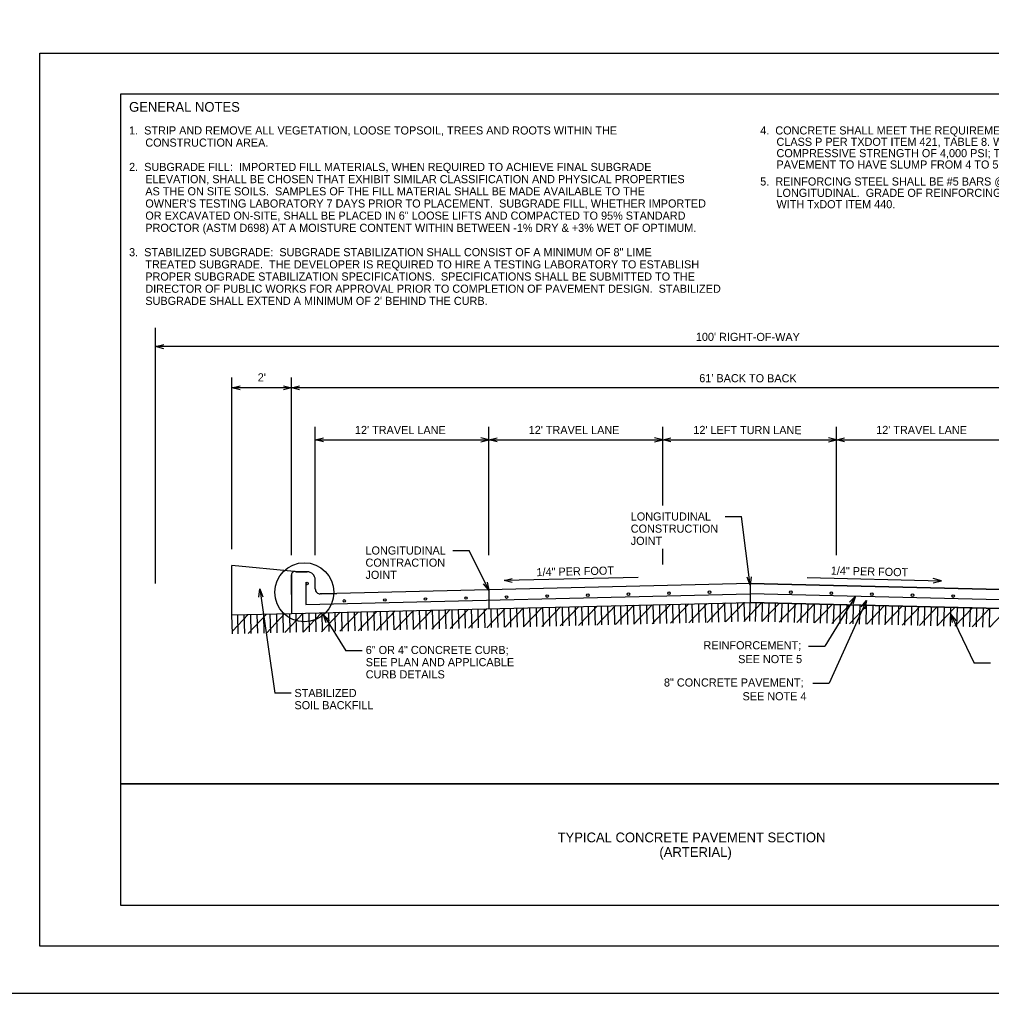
# Model space of a CAD drawing. Extents: x 2082681.6 to 2082717.6, y 13331273.8 to 13331297.8.
# Drawn here: x 2082699.6 to 2082711.57, y 13331273.82 to 13331285.82 of the extents above; entities that cross this region are included whole.
import ezdxf

# ---------------------------------------------------------------- set-up
doc = ezdxf.new("R2010")
doc.units = 0
for name, color, linetype in [('Default', 7, 'Continuous'), ('Detail', 7, 'Continuous'), ('Detail Label', 7, 'Continuous'), ('Non-Print', 7, 'Continuous'), ('Sheet Title Block', 7, 'Continuous')]:
    doc.layers.add(name, color=color, linetype=linetype)

msp = doc.modelspace()

# ---------------------------------------------------------------- linework, layer by layer
at = {"layer": 'Default'}
msp.add_lwpolyline([(2082681.601, 13331297.82), (2082717.601, 13331297.82), (2082717.601, 13331273.82), (2082681.601, 13331273.82)], close=True, dxfattribs=at)
at = {"layer": 'Detail'}
for p, q in [((2082702.218, 13331278.484), (2082702.218, 13331279.092)), ((2082702.985, 13331279.017), (2082702.218, 13331279.092)), ((2082702.951, 13331278.735), (2082702.951, 13331278.978)), ((2082702.951, 13331278.978), (2082702.951, 13331278.735)), ((2082703.005, 13331279.016), (2082703.144, 13331279.016)), ((2082703.144, 13331279.016), (2082703.005, 13331279.016)), ((2082703.129, 13331278.886), (2082703.13, 13331278.613)), ((2082703.244, 13331278.804), (2082703.244, 13331278.916)), ((2082703.244, 13331278.804), (2082703.244, 13331278.916)), ((2082708.601, 13331278.871), (2082703.509, 13331278.749)), ((2082708.601, 13331278.871), (2082703.509, 13331278.749)), ((2082713.693, 13331278.749), (2082708.601, 13331278.871)), ((2082708.601, 13331278.871), (2082713.693, 13331278.749)), ((2082702.951, 13331278.735), (2082702.951, 13331278.502)), ((2082702.951, 13331278.735), (2082702.951, 13331278.502)), ((2082703.13, 13331278.613), (2082708.601, 13331278.745)), ((2082703.305, 13331278.744), (2082703.509, 13331278.749)), ((2082703.509, 13331278.749), (2082703.305, 13331278.744)), ((2082714.073, 13331278.613), (2082708.601, 13331278.745)), ((2082702.951, 13331278.502), (2082708.601, 13331278.638)), ((2082702.951, 13331278.502), (2082708.601, 13331278.638)), ((2082705.357, 13331278.326), (2082705.585, 13331278.565)), ((2082705.415, 13331278.328), (2082705.409, 13331278.561)), ((2082705.495, 13331278.33), (2082705.489, 13331278.563)), ((2082705.575, 13331278.332), (2082705.569, 13331278.565)), ((2082705.583, 13331278.332), (2082705.811, 13331278.571)), ((2082705.655, 13331278.334), (2082705.649, 13331278.567)), ((2082705.735, 13331278.335), (2082705.729, 13331278.569)), ((2082705.809, 13331278.337), (2082706.037, 13331278.576)), ((2082705.815, 13331278.337), (2082705.809, 13331278.571)), ((2082705.894, 13331278.339), (2082705.889, 13331278.573)), ((2082705.974, 13331278.341), (2082705.969, 13331278.575)), ((2082706.036, 13331278.343), (2082706.263, 13331278.582)), ((2082706.054, 13331278.343), (2082706.049, 13331278.577)), ((2082706.134, 13331278.345), (2082706.129, 13331278.579)), ((2082706.214, 13331278.347), (2082706.209, 13331278.58)), ((2082706.262, 13331278.348), (2082706.49, 13331278.587)), ((2082706.294, 13331278.349), (2082706.289, 13331278.582)), ((2082706.374, 13331278.351), (2082706.369, 13331278.584)), ((2082706.454, 13331278.353), (2082706.449, 13331278.586)), ((2082706.488, 13331278.354), (2082706.716, 13331278.593)), ((2082706.534, 13331278.355), (2082706.529, 13331278.588)), ((2082706.614, 13331278.357), (2082706.609, 13331278.59)), ((2082706.694, 13331278.359), (2082706.689, 13331278.592)), ((2082706.714, 13331278.359), (2082706.942, 13331278.598)), ((2082706.774, 13331278.361), (2082706.769, 13331278.594)), ((2082706.854, 13331278.362), (2082706.849, 13331278.596)), ((2082706.934, 13331278.364), (2082706.929, 13331278.598)), ((2082706.941, 13331278.365), (2082707.168, 13331278.604)), ((2082707.014, 13331278.366), (2082707.009, 13331278.6)), ((2082707.094, 13331278.368), (2082707.089, 13331278.602)), ((2082707.167, 13331278.37), (2082707.395, 13331278.609)), ((2082707.174, 13331278.37), (2082707.168, 13331278.604)), ((2082707.254, 13331278.372), (2082707.248, 13331278.605)), ((2082707.334, 13331278.374), (2082707.328, 13331278.607)), ((2082707.393, 13331278.375), (2082707.621, 13331278.614)), ((2082707.414, 13331278.376), (2082707.408, 13331278.609)), ((2082707.494, 13331278.378), (2082707.488, 13331278.611)), ((2082707.574, 13331278.38), (2082707.568, 13331278.613)), ((2082707.619, 13331278.381), (2082707.847, 13331278.62)), ((2082707.654, 13331278.382), (2082707.648, 13331278.615)), ((2082707.734, 13331278.384), (2082707.728, 13331278.617)), ((2082707.814, 13331278.386), (2082707.808, 13331278.619)), ((2082707.845, 13331278.386), (2082708.073, 13331278.625)), ((2082707.894, 13331278.387), (2082707.888, 13331278.621)), ((2082707.974, 13331278.389), (2082707.968, 13331278.623)), ((2082708.054, 13331278.391), (2082708.048, 13331278.625)), ((2082708.072, 13331278.392), (2082708.299, 13331278.631)), ((2082708.134, 13331278.393), (2082708.128, 13331278.627)), ((2082708.214, 13331278.395), (2082708.208, 13331278.629)), ((2082708.294, 13331278.397), (2082708.288, 13331278.631)), ((2082708.298, 13331278.397), (2082708.526, 13331278.636)), ((2082708.374, 13331278.399), (2082708.368, 13331278.632)), ((2082708.454, 13331278.401), (2082708.448, 13331278.634)), ((2082708.524, 13331278.403), (2082708.745, 13331278.635)), ((2082708.534, 13331278.403), (2082708.528, 13331278.64)), ((2082708.595, 13331278.405), (2082708.601, 13331278.638)), ((2082708.601, 13331278.638), (2082714.251, 13331278.502)), ((2082714.251, 13331278.502), (2082708.601, 13331278.638)), ((2082708.668, 13331278.403), (2082708.674, 13331278.636)), ((2082708.743, 13331278.401), (2082708.961, 13331278.629)), ((2082708.748, 13331278.401), (2082708.754, 13331278.634)), ((2082708.828, 13331278.399), (2082708.834, 13331278.632)), ((2082708.908, 13331278.397), (2082708.914, 13331278.631)), ((2082708.96, 13331278.396), (2082709.177, 13331278.624)), ((2082708.988, 13331278.395), (2082708.994, 13331278.629)), ((2082709.068, 13331278.393), (2082709.074, 13331278.627)), ((2082709.148, 13331278.391), (2082709.154, 13331278.625)), ((2082709.176, 13331278.391), (2082709.393, 13331278.619)), ((2082709.228, 13331278.389), (2082709.234, 13331278.623)), ((2082709.308, 13331278.387), (2082709.314, 13331278.621)), ((2082709.388, 13331278.386), (2082709.394, 13331278.619)), ((2082709.392, 13331278.385), (2082709.609, 13331278.614)), ((2082709.468, 13331278.384), (2082709.474, 13331278.617)), ((2082709.548, 13331278.382), (2082709.554, 13331278.615)), ((2082709.608, 13331278.38), (2082709.825, 13331278.609)), ((2082709.628, 13331278.38), (2082709.634, 13331278.613)), ((2082709.708, 13331278.378), (2082709.714, 13331278.611)), ((2082709.788, 13331278.376), (2082709.794, 13331278.609)), ((2082709.824, 13331278.375), (2082710.041, 13331278.603)), ((2082709.868, 13331278.374), (2082709.874, 13331278.607)), ((2082709.948, 13331278.372), (2082709.954, 13331278.605)), ((2082710.028, 13331278.37), (2082710.034, 13331278.604)), ((2082710.04, 13331278.37), (2082710.257, 13331278.598)), ((2082710.108, 13331278.368), (2082710.114, 13331278.602)), ((2082710.188, 13331278.366), (2082710.194, 13331278.6)), ((2082710.256, 13331278.365), (2082710.473, 13331278.593)), ((2082710.268, 13331278.364), (2082710.274, 13331278.598)), ((2082710.348, 13331278.362), (2082710.353, 13331278.596)), ((2082710.428, 13331278.361), (2082710.433, 13331278.594)), ((2082710.472, 13331278.359), (2082710.69, 13331278.588)), ((2082710.508, 13331278.359), (2082710.513, 13331278.592)), ((2082710.588, 13331278.357), (2082710.593, 13331278.59)), ((2082710.668, 13331278.355), (2082710.673, 13331278.588)), ((2082710.688, 13331278.354), (2082710.906, 13331278.583)), ((2082710.748, 13331278.353), (2082710.753, 13331278.586)), ((2082710.828, 13331278.351), (2082710.833, 13331278.584)), ((2082710.904, 13331278.349), (2082711.122, 13331278.577)), ((2082710.908, 13331278.349), (2082710.913, 13331278.582)), ((2082710.988, 13331278.347), (2082710.993, 13331278.58)), ((2082711.068, 13331278.345), (2082711.073, 13331278.579)), ((2082711.12, 13331278.344), (2082711.338, 13331278.572)), ((2082711.148, 13331278.343), (2082711.153, 13331278.577)), ((2082711.228, 13331278.341), (2082711.233, 13331278.575)), ((2082711.308, 13331278.339), (2082711.313, 13331278.573)), ((2082711.336, 13331278.339), (2082711.554, 13331278.567)), ((2082711.388, 13331278.337), (2082711.393, 13331278.571)), ((2082711.468, 13331278.335), (2082711.473, 13331278.569)), ((2082711.548, 13331278.334), (2082711.553, 13331278.567)), ((2082711.552, 13331278.333), (2082711.77, 13331278.562)), ((2082702.218, 13331278.484), (2082702.951, 13331278.502)), ((2082702.223, 13331278.251), (2082702.218, 13331278.484)), ((2082702.223, 13331278.284), (2082702.418, 13331278.489)), ((2082702.296, 13331278.253), (2082702.29, 13331278.486)), ((2082702.376, 13331278.255), (2082702.37, 13331278.488)), ((2082702.416, 13331278.256), (2082702.644, 13331278.495)), ((2082702.455, 13331278.256), (2082702.45, 13331278.49)), ((2082702.535, 13331278.258), (2082702.53, 13331278.492)), ((2082702.615, 13331278.26), (2082702.61, 13331278.494)), ((2082702.643, 13331278.261), (2082702.87, 13331278.5)), ((2082702.695, 13331278.262), (2082702.69, 13331278.496)), ((2082702.775, 13331278.264), (2082702.77, 13331278.498)), ((2082702.855, 13331278.266), (2082702.85, 13331278.5)), ((2082702.869, 13331278.266), (2082703.097, 13331278.505)), ((2082702.935, 13331278.268), (2082702.93, 13331278.501)), ((2082703.015, 13331278.27), (2082703.01, 13331278.503)), ((2082703.095, 13331278.272), (2082703.09, 13331278.505)), ((2082703.095, 13331278.272), (2082703.323, 13331278.511)), ((2082703.175, 13331278.274), (2082703.17, 13331278.507)), ((2082703.255, 13331278.276), (2082703.25, 13331278.509)), ((2082703.321, 13331278.277), (2082703.549, 13331278.516)), ((2082703.335, 13331278.278), (2082703.33, 13331278.511)), ((2082703.415, 13331278.28), (2082703.41, 13331278.513)), ((2082703.495, 13331278.282), (2082703.49, 13331278.515)), ((2082703.547, 13331278.283), (2082703.775, 13331278.522)), ((2082703.575, 13331278.283), (2082703.57, 13331278.517)), ((2082703.655, 13331278.285), (2082703.65, 13331278.519)), ((2082703.735, 13331278.287), (2082703.729, 13331278.521)), ((2082703.774, 13331278.288), (2082704.001, 13331278.527)), ((2082703.815, 13331278.289), (2082703.809, 13331278.523)), ((2082703.895, 13331278.291), (2082703.889, 13331278.525)), ((2082703.975, 13331278.293), (2082703.969, 13331278.526)), ((2082704, 13331278.294), (2082704.228, 13331278.533)), ((2082704.055, 13331278.295), (2082704.049, 13331278.528)), ((2082704.135, 13331278.297), (2082704.129, 13331278.53)), ((2082704.215, 13331278.299), (2082704.209, 13331278.532)), ((2082704.226, 13331278.299), (2082704.454, 13331278.538)), ((2082704.295, 13331278.301), (2082704.289, 13331278.534)), ((2082704.375, 13331278.303), (2082704.369, 13331278.536)), ((2082704.455, 13331278.305), (2082704.449, 13331278.538)), ((2082704.452, 13331278.305), (2082704.68, 13331278.544)), ((2082704.535, 13331278.307), (2082704.529, 13331278.54)), ((2082704.615, 13331278.309), (2082704.609, 13331278.542)), ((2082704.678, 13331278.31), (2082704.906, 13331278.549)), ((2082704.695, 13331278.31), (2082704.689, 13331278.544)), ((2082704.775, 13331278.312), (2082704.769, 13331278.546)), ((2082704.855, 13331278.314), (2082704.849, 13331278.548)), ((2082704.905, 13331278.315), (2082705.132, 13331278.555)), ((2082704.935, 13331278.316), (2082704.929, 13331278.55)), ((2082705.015, 13331278.318), (2082705.009, 13331278.552)), ((2082705.095, 13331278.32), (2082705.089, 13331278.553)), ((2082705.131, 13331278.321), (2082705.359, 13331278.56)), ((2082705.175, 13331278.322), (2082705.169, 13331278.555)), ((2082705.255, 13331278.324), (2082705.249, 13331278.557)), ((2082705.335, 13331278.326), (2082705.329, 13331278.559))]:
    msp.add_line(p, q, dxfattribs=at)
for centre, radius in [((2082703.11, 13331278.763), 0.364), ((2082704.102, 13331278.668), 0.0159), ((2082704.601, 13331278.68), 0.0159), ((2082705.101, 13331278.692), 0.0159), ((2082705.601, 13331278.704), 0.0159), ((2082706.101, 13331278.716), 0.0159), ((2082706.601, 13331278.728), 0.0159), ((2082707.101, 13331278.74), 0.0159), ((2082707.601, 13331278.752), 0.0159), ((2082708.1, 13331278.764), 0.0159), ((2082709.102, 13331278.764), 0.0159), ((2082709.601, 13331278.752), 0.0159), ((2082710.101, 13331278.74), 0.0159), ((2082710.601, 13331278.728), 0.0159), ((2082711.101, 13331278.716), 0.0159), ((2082703.602, 13331278.656), 0.0159)]:
    msp.add_circle(centre, radius, dxfattribs=at)
for centre, radius, start, end in [((2082702.991, 13331278.978), 0.04, 70.2662, 180), ((2082702.991, 13331278.978), 0.04, 70.2662, 180), ((2082703.144, 13331278.916), 0.1, 0, 90), ((2082703.144, 13331278.916), 0.1, 360, 90), ((2082703.304, 13331278.804), 0.06, 180, 271.3845), ((2082703.304, 13331278.804), 0.06, 180, 271.3845)]:
    msp.add_arc(centre, radius, start, end, dxfattribs=at)
msp.add_ellipse((2082703.144, 13331278.87), major_axis=(0, -0.0163), ratio=0.750017, dxfattribs=at)
msp.add_ellipse((2082703.144, 13331278.87), major_axis=(0, -0.0163), ratio=0.750017, dxfattribs=at)
at = {"layer": 'Detail Label'}
for p, q in [((2082701.278, 13331278.871), (2082701.278, 13331282.021)), ((2082715.924, 13331281.789), (2082701.278, 13331281.789)), ((2082702.218, 13331279.295), (2082702.218, 13331281.411)), ((2082702.951, 13331279.222), (2082702.951, 13331281.411)), ((2082702.951, 13331281.28), (2082702.218, 13331281.28)), ((2082714.251, 13331281.28), (2082702.951, 13331281.28)), ((2082703.244, 13331279.222), (2082703.244, 13331280.803)), ((2082705.384, 13331279.222), (2082705.384, 13331280.803)), ((2082707.524, 13331279.834), (2082707.524, 13331280.803)), ((2082709.664, 13331279.222), (2082709.664, 13331280.803)), ((2082703.244, 13331280.642), (2082705.384, 13331280.642)), ((2082705.384, 13331280.642), (2082707.524, 13331280.642)), ((2082707.524, 13331280.642), (2082709.664, 13331280.642)), ((2082709.664, 13331280.642), (2082711.804, 13331280.642)), ((2082708.294, 13331279.698), (2082708.494, 13331279.698)), ((2082708.6, 13331278.851), (2082708.494, 13331279.698)), ((2082707.524, 13331279.107), (2082707.524, 13331279.298)), ((2082704.94, 13331279.278), (2082705.14, 13331279.278)), ((2082705.383, 13331278.787), (2082705.14, 13331279.278)), ((2082707.223, 13331278.946), (2082705.569, 13331278.906)), ((2082709.301, 13331278.944), (2082710.956, 13331278.904)), ((2082702.561, 13331278.804), (2082702.747, 13331277.522)), ((2082708.601, 13331278.871), (2082708.601, 13331278.638)), ((2082703.323, 13331278.741), (2082703.325, 13331278.745)), ((2082705.384, 13331278.794), (2082705.384, 13331278.561)), ((2082709.897, 13331278.714), (2082709.521, 13331278.101)), ((2082710.033, 13331278.662), (2082709.573, 13331277.643)), ((2082703.347, 13331278.486), (2082703.621, 13331278.043)), ((2082711.072, 13331278.489), (2082711.362, 13331277.89)), ((2082709.321, 13331278.101), (2082709.521, 13331278.101)), ((2082703.821, 13331278.043), (2082703.621, 13331278.043)), ((2082711.562, 13331277.89), (2082711.362, 13331277.89)), ((2082709.373, 13331277.643), (2082709.573, 13331277.643)), ((2082702.947, 13331277.522), (2082702.747, 13331277.522))]:
    msp.add_line(p, q, dxfattribs=at)
for points in [[(2082701.378, 13331281.764), (2082701.278, 13331281.789), (2082701.378, 13331281.814)], [(2082702.318, 13331281.255), (2082702.218, 13331281.28), (2082702.318, 13331281.305)], [(2082702.851, 13331281.305), (2082702.951, 13331281.28), (2082702.851, 13331281.255)], [(2082703.051, 13331281.255), (2082702.951, 13331281.28), (2082703.051, 13331281.305)], [(2082703.344, 13331280.617), (2082703.244, 13331280.642), (2082703.344, 13331280.667)], [(2082705.284, 13331280.617), (2082705.384, 13331280.642), (2082705.284, 13331280.667)], [(2082705.484, 13331280.617), (2082705.384, 13331280.642), (2082705.484, 13331280.667)], [(2082707.424, 13331280.617), (2082707.524, 13331280.642), (2082707.424, 13331280.667)], [(2082707.624, 13331280.617), (2082707.524, 13331280.642), (2082707.624, 13331280.667)], [(2082709.564, 13331280.617), (2082709.664, 13331280.642), (2082709.564, 13331280.667)], [(2082709.764, 13331280.617), (2082709.664, 13331280.642), (2082709.764, 13331280.667)], [(2082705.67, 13331278.883), (2082705.569, 13331278.906), (2082705.669, 13331278.933)], [(2082708.612, 13331278.954), (2082708.6, 13331278.851), (2082708.563, 13331278.948)], [(2082710.855, 13331278.881), (2082710.956, 13331278.904), (2082710.856, 13331278.931)], [(2082702.55, 13331278.701), (2082702.561, 13331278.804), (2082702.6, 13331278.708)], [(2082705.361, 13331278.887), (2082705.383, 13331278.787), (2082705.316, 13331278.865)], [(2082709.824, 13331278.642), (2082709.897, 13331278.714), (2082709.866, 13331278.615)], [(2082709.969, 13331278.582), (2082710.033, 13331278.662), (2082710.015, 13331278.561)], [(2082703.378, 13331278.388), (2082703.347, 13331278.486), (2082703.421, 13331278.415)], [(2082711.093, 13331278.389), (2082711.072, 13331278.489), (2082711.138, 13331278.41)]]:
    msp.add_lwpolyline(points, dxfattribs=at)
at = {"layer": 'Non-Print'}
msp.add_lwpolyline([(2082699.851, 13331285.403), (2082716.851, 13331285.403), (2082716.851, 13331274.403), (2082699.851, 13331274.403)], close=True, dxfattribs=at)
at = {"layer": 'Sheet Title Block'}
for points in [[(2082700.851, 13331284.903), (2082716.351, 13331284.903), (2082716.351, 13331276.403), (2082700.851, 13331276.403)], [(2082700.851, 13331276.403), (2082716.351, 13331276.403), (2082716.351, 13331274.903), (2082700.851, 13331274.903)]]:
    msp.add_lwpolyline(points, close=True, dxfattribs=at)

# ---------------------------------------------------------------- texts
at = {"layer": 'Detail Label'}
for s, height, p in [('GENERAL NOTES', 0.12, (2082700.951, 13331284.683)), ('4.  CONCRETE SHALL MEET THE REQUIREMENTS OF TxDOT ITEM 421 - HYDRAULIC CEMENT CONCRETE, ', 0.1, (2082708.725, 13331284.403)), ('CLASS P PER TXDOT ITEM 421, TABLE 8. WITH THE FOLLOWING MODIFICATIONS: MINIMUM 28 DAY ', 0.1, (2082708.925, 13331284.263)), ('COMPRESSIVE STRENGTH OF 4,000 PSI; TXDOT ITEM 421, TABLE 9 REQUIRES FORMED CONCRETE ', 0.1, (2082708.925, 13331284.123)), ('PAVEMENT TO HAVE SLUMP FROM 4 TO 5-1/2 INCHES AT THE POINT OF PLACEMENT. ', 0.1, (2082708.925, 13331283.983)), ('5.  REINFORCING STEEL SHALL BE #5 BARS @ 24" O.C. TRANSVERSE AND #5 BARS @ 8" O.C. ', 0.1, (2082708.725, 13331283.774)), ('LONGITUDINAL.  GRADE OF REINFORCING STEEL SHALL BE ASTM A615 GRADE 60 IN ACCORDANCE ', 0.1, (2082708.925, 13331283.634)), ('WITH TxDOT ITEM 440.', 0.1, (2082708.925, 13331283.494)), ('LONGITUDINAL ', 0.1, (2082707.13, 13331279.647)), ('CONSTRUCTION ', 0.1, (2082707.13, 13331279.497)), ('JOINT', 0.1, (2082707.13, 13331279.347)), ('LONGITUDINAL ', 0.1, (2082703.863, 13331279.228)), ('CONTRACTION ', 0.1, (2082703.863, 13331279.078)), ('JOINT', 0.1, (2082703.863, 13331278.928)), ('6" OR 4" CONCRETE CURB;', 0.1, (2082703.866, 13331278.002)), ('REINFORCEMENT;', 0.1, (2082708.026, 13331278.06)), ('SEE NOTE 5', 0.1, (2082708.453, 13331277.89)), ('SEE PLAN AND APPLICABLE', 0.1, (2082703.866, 13331277.852)), ('CURB DETAILS', 0.1, (2082703.866, 13331277.702)), ('8" CONCRETE PAVEMENT;', 0.1, (2082707.539, 13331277.602)), ('STABILIZED ', 0.1, (2082702.988, 13331277.472)), ('SEE NOTE 4', 0.1, (2082708.507, 13331277.432)), ('SOIL BACKFILL', 0.1, (2082702.988, 13331277.322))]:
    msp.add_text(s, height=height, dxfattribs=at).set_placement(p)
for s, rotation, p in [('1.  STRIP AND REMOVE ALL VEGETATION, LOOSE TOPSOIL, TREES AND ROOTS WITHIN THE ', 360, (2082700.951, 13331284.403)), ('CONSTRUCTION AREA.', 360, (2082701.151, 13331284.253)), ('2.  SUBGRADE FILL:  IMPORTED FILL MATERIALS, WHEN REQUIRED TO ACHIEVE FINAL SUBGRADE ', 360, (2082700.951, 13331283.953)), ('ELEVATION, SHALL BE CHOSEN THAT EXHIBIT SIMILAR CLASSIFICATION AND PHYSICAL PROPERTIES ', 360, (2082701.151, 13331283.803)), ('AS THE ON SITE SOILS.  SAMPLES OF THE FILL MATERIAL SHALL BE MADE AVAILABLE TO THE ', 360, (2082701.151, 13331283.653)), ("OWNER'S TESTING LABORATORY 7 DAYS PRIOR TO PLACEMENT.  SUBGRADE FILL, WHETHER IMPORTED ", 360, (2082701.151, 13331283.503)), ('OR EXCAVATED ON-SITE, SHALL BE PLACED IN 6" LOOSE LIFTS AND COMPACTED TO 95% STANDARD ', 360, (2082701.151, 13331283.353)), ('PROCTOR (ASTM D698) AT A MOISTURE CONTENT WITHIN BETWEEN -1% DRY & +3% WET OF OPTIMUM.', 360, (2082701.151, 13331283.203)), ('3.  STABILIZED SUBGRADE:  SUBGRADE STABILIZATION SHALL CONSIST OF A MINIMUM OF 8" LIME ', 360, (2082700.951, 13331282.903)), ('TREATED SUBGRADE.  THE DEVELOPER IS REQUIRED TO HIRE A TESTING LABORATORY TO ESTABLISH ', 360, (2082701.151, 13331282.753)), ('PROPER SUBGRADE STABILIZATION SPECIFICATIONS.  SPECIFICATIONS SHALL BE SUBMITTED TO THE ', 360, (2082701.151, 13331282.603)), ('DIRECTOR OF PUBLIC WORKS FOR APPROVAL PRIOR TO COMPLETION OF PAVEMENT DESIGN.  STABILIZED ', 360, (2082701.151, 13331282.453)), ("SUBGRADE SHALL EXTEND A MINIMUM OF 2' BEHIND THE CURB.", 360, (2082701.151, 13331282.303)), ("100' RIGHT-OF-WAY", 359.9028, (2082707.932, 13331281.86)), ("2'", 359.9028, (2082702.536, 13331281.361)), ("61' BACK TO BACK", 359.9028, (2082707.974, 13331281.351)), ("12' TRAVEL LANE", 359.9028, (2082703.733, 13331280.713)), ("12' TRAVEL LANE", 359.9028, (2082705.873, 13331280.713)), ("12' LEFT TURN LANE", 359.9028, (2082707.901, 13331280.713)), ("12' TRAVEL LANE", 359.9028, (2082710.153, 13331280.713)), (' 1/4" PER FOOT', 1.2804, (2082705.933, 13331278.96)), (' 1/4" PER FOOT', 358.7196, (2082709.556, 13331278.981))]:
    msp.add_text(s, height=0.1, rotation=rotation, dxfattribs=at).set_placement(p)
at = {"layer": 'Sheet Title Block'}
for s, p in [('TYPICAL CONCRETE PAVEMENT SECTION ', (2082706.229, 13331275.683)), ('(ARTERIAL)', (2082707.483, 13331275.503))]:
    msp.add_text(s, height=0.12, dxfattribs=at).set_placement(p)

doc.saveas('drawing.dxf')
